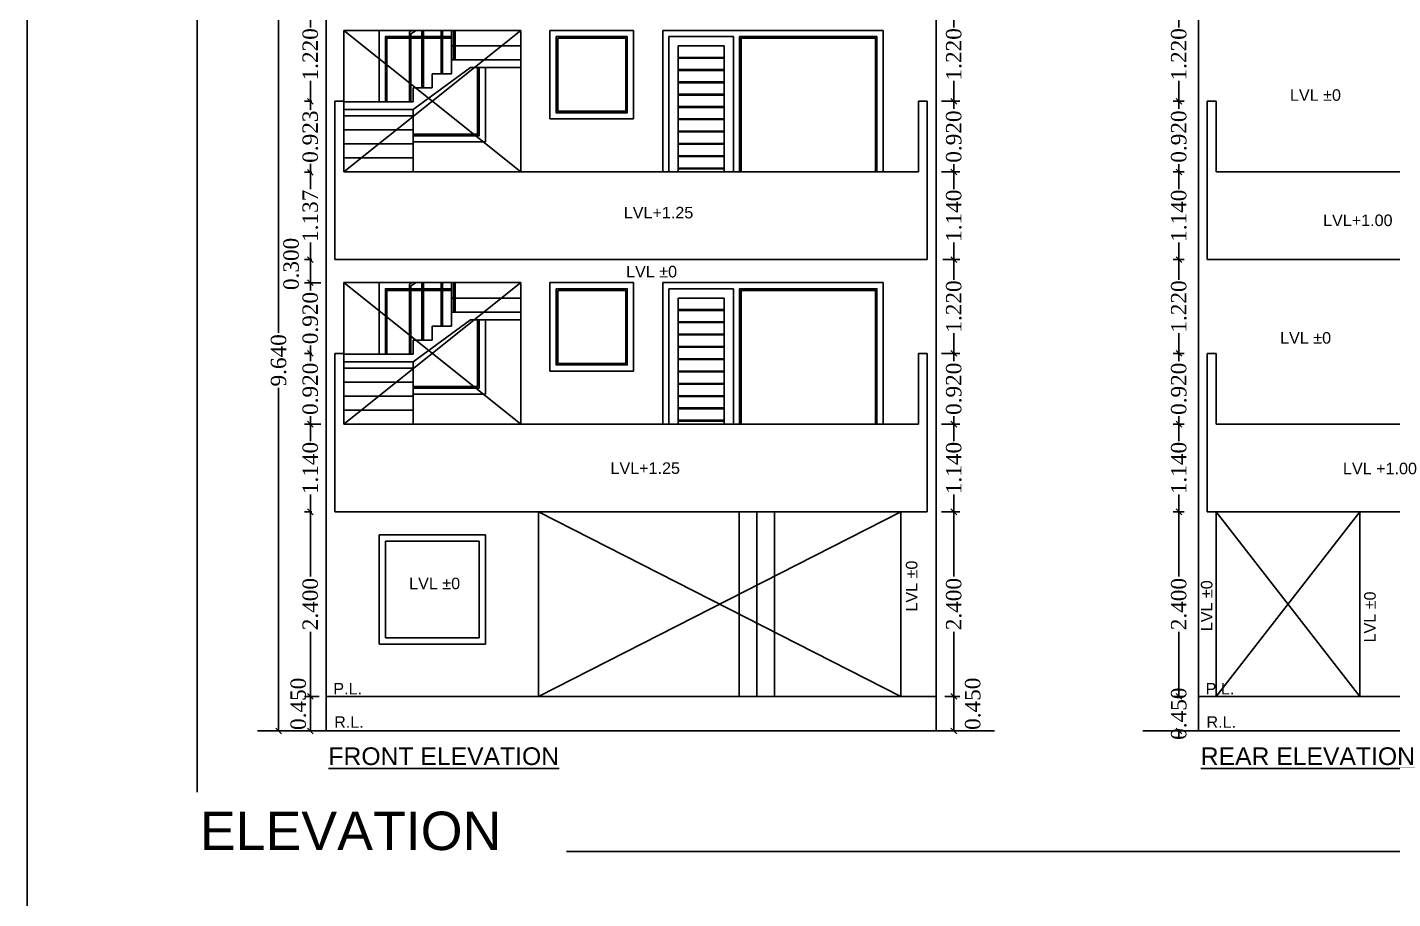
# Model space of a CAD drawing. Header units: metres. Extents: x 180 to 389, y -165 to 195.
# Drawn here: x 192.35 to 210.09, y -136.47 to -125.14 of the extents above; entities that cross this region are included whole.
import ezdxf

# ---------------------------------------------------------------- set-up
doc = ezdxf.new("R2010")
doc.units = ezdxf.units.M
doc.header["$LTSCALE"] = 2
doc.header["$MEASUREMENT"] = 0
doc.layers.add('_Building', color=52, linetype='Continuous')
doc.layers.add('_Elevation', color=44, linetype='Continuous')
doc.styles.add('DRAWING', font='times.ttf', dxfattribs={"height": 0.2})
doc.styles.get("Standard").update_dxf_attribs({"font": 'arial.ttf'})
doc.dimstyles.new('DRAWING', dxfattribs={"dimtxt": 0.2, "dimasz": 0.076, "dimexe": 0.076, "dimexo": 0.3, "dimgap": 0.037, "dimtad": 0, "dimdec": 3, "dimzin": 0, "dimdsep": 46, "dimtxsty": 'DRAWING', "dimblk": 'ARCHTICK', "dimtsz": 0.037, "dimcen": 0.09, "dimclre": 256, "dimclrt": 256, "dimadec": 0, "dimazin": 0, "dimtfac": 1, "dimtdec": 3, "dimtix": 1, "dimtofl": 0, "dimtmove": 2, "dimatfit": 3, "dimfxl": 1, "dimtolj": 1, "dimtzin": 0, "dimarcsym": 0})

# ---------------------------------------------------------------- blocks, each defined once
blk = doc.blocks.new('*D518')
at = {"layer": '_Elevation', "linetype": 'ByBlock', "lineweight": -2, "ltscale": 0.01}
for p, q in [((196.145, -124.882), (195.949, -124.882)), ((196.045, -126.102), (195.949, -126.102))]:
    blk.add_line(p, q, dxfattribs=at)
at = {"layer": '_Elevation', "color": 0, "linetype": 'ByBlock', "lineweight": -2, "ltscale": 0.01}
for p, q in [((196.062, -124.919), (195.988, -124.845)), ((196.025, -124.882), (196.025, -125.145)), ((196.025, -126.102), (196.025, -125.838)), ((195.988, -126.065), (196.062, -126.139))]:
    blk.add_line(p, q, dxfattribs=at)
at = {"layer": 'Defpoints', "color": 0, "ltscale": 0.01}
for p in [(196.445, -124.882), (196.025, -126.102), (196.345, -126.102)]:
    blk.add_point(p, dxfattribs=at)
at = {"layer": '_Elevation', "ltscale": 0.01, "insert": (196.025, -125.492), "char_height": 0.2, "attachment_point": 5, "rotation": 90, "style": 'DRAWING'}
blk.add_mtext('\\A1;1.220', dxfattribs=at)
blk = doc.blocks.new('_ArchTick')
blk = doc.blocks.new('*D519')
at = {"layer": '_Elevation', "linetype": 'ByBlock', "lineweight": -2, "ltscale": 0.01}
for p, q in [((196.045, -126.102), (195.949, -126.102)), ((196.045, -127.025), (195.949, -127.025))]:
    blk.add_line(p, q, dxfattribs=at)
at = {"layer": '_Elevation', "color": 0, "linetype": 'ByBlock', "lineweight": -2, "ltscale": 0.01}
for p, q in [((196.062, -126.139), (195.988, -126.065)), ((196.025, -126.102), (196.025, -126.212)), ((195.988, -126.988), (196.062, -127.062)), ((196.025, -127.025), (196.025, -126.915))]:
    blk.add_line(p, q, dxfattribs=at)
at = {"layer": 'Defpoints', "color": 0, "ltscale": 0.01}
for p in [(196.345, -126.102), (196.025, -127.025), (196.345, -127.025)]:
    blk.add_point(p, dxfattribs=at)
at = {"layer": '_Elevation', "ltscale": 0.01, "insert": (196.025, -126.563), "char_height": 0.2, "attachment_point": 5, "rotation": 90, "style": 'DRAWING'}
blk.add_mtext('\\A1;0.923', dxfattribs=at)
blk = doc.blocks.new('*D520')
at = {"layer": '_Elevation', "linetype": 'ByBlock', "lineweight": -2, "ltscale": 0.01}
for p, q in [((196.045, -127.025), (195.949, -127.025)), ((196.045, -128.162), (195.949, -128.162))]:
    blk.add_line(p, q, dxfattribs=at)
at = {"layer": '_Elevation', "color": 0, "linetype": 'ByBlock', "lineweight": -2, "ltscale": 0.01}
for p, q in [((196.062, -127.062), (195.988, -126.988)), ((196.025, -127.025), (196.025, -127.248)), ((196.025, -128.162), (196.025, -127.939)), ((195.988, -128.125), (196.062, -128.199))]:
    blk.add_line(p, q, dxfattribs=at)
at = {"layer": 'Defpoints', "color": 0, "ltscale": 0.01}
for p in [(196.345, -127.025), (196.025, -128.162), (196.345, -128.162)]:
    blk.add_point(p, dxfattribs=at)
at = {"layer": '_Elevation', "ltscale": 0.01, "insert": (196.025, -127.593), "char_height": 0.2, "attachment_point": 5, "rotation": 90, "style": 'DRAWING'}
blk.add_mtext('\\A1;1.137', dxfattribs=at)
blk = doc.blocks.new('*D521')
at = {"layer": '_Elevation', "color": 0, "linetype": 'ByBlock', "lineweight": -2, "ltscale": 0.01}
for p, q in [((196.062, -128.199), (195.988, -128.125)), ((196.025, -128.162), (196.025, -128.462)), ((195.988, -128.425), (196.062, -128.499))]:
    blk.add_line(p, q, dxfattribs=at)
at = {"layer": '_Elevation', "linetype": 'ByBlock', "lineweight": -2, "ltscale": 0.01}
for p, q in [((196.045, -128.162), (195.949, -128.162)), ((196.16, -128.462), (195.949, -128.462))]:
    blk.add_line(p, q, dxfattribs=at)
at = {"layer": 'Defpoints', "color": 0, "ltscale": 0.01}
for p in [(196.345, -128.162), (196.025, -128.462), (196.46, -128.462)]:
    blk.add_point(p, dxfattribs=at)
at = {"layer": '_Elevation', "ltscale": 0.01, "insert": (195.776, -128.218), "char_height": 0.2, "attachment_point": 5, "rotation": 90, "style": 'DRAWING'}
blk.add_mtext('\\A1;0.300', dxfattribs=at)
blk = doc.blocks.new('*D522')
at = {"layer": '_Elevation', "linetype": 'ByBlock', "lineweight": -2, "ltscale": 0.01}
for p, q in [((196.16, -128.462), (195.949, -128.462)), ((196.045, -129.382), (195.949, -129.382))]:
    blk.add_line(p, q, dxfattribs=at)
at = {"layer": '_Elevation', "color": 0, "linetype": 'ByBlock', "lineweight": -2, "ltscale": 0.01}
for p, q in [((196.062, -128.499), (195.988, -128.425)), ((196.025, -128.462), (196.025, -128.563)), ((195.988, -129.345), (196.062, -129.419)), ((196.025, -129.382), (196.025, -129.28))]:
    blk.add_line(p, q, dxfattribs=at)
at = {"layer": 'Defpoints', "color": 0, "ltscale": 0.01}
for p in [(196.46, -128.462), (196.025, -129.382), (196.345, -129.382)]:
    blk.add_point(p, dxfattribs=at)
at = {"layer": '_Elevation', "ltscale": 0.01, "insert": (196.025, -128.922), "char_height": 0.2, "attachment_point": 5, "rotation": 90, "style": 'DRAWING'}
blk.add_mtext('\\A1;0.920', dxfattribs=at)
blk = doc.blocks.new('*D523')
at = {"layer": '_Elevation', "linetype": 'ByBlock', "lineweight": -2, "ltscale": 0.01}
for p, q in [((196.045, -129.382), (195.949, -129.382)), ((196.16, -130.302), (195.949, -130.302))]:
    blk.add_line(p, q, dxfattribs=at)
at = {"layer": '_Elevation', "color": 0, "linetype": 'ByBlock', "lineweight": -2, "ltscale": 0.01}
for p, q in [((196.062, -129.419), (195.988, -129.345)), ((196.025, -129.382), (196.025, -129.483)), ((195.988, -130.265), (196.062, -130.339)), ((196.025, -130.302), (196.025, -130.2))]:
    blk.add_line(p, q, dxfattribs=at)
at = {"layer": 'Defpoints', "color": 0, "ltscale": 0.01}
for p in [(196.345, -129.382), (196.025, -130.302), (196.46, -130.302)]:
    blk.add_point(p, dxfattribs=at)
at = {"layer": '_Elevation', "ltscale": 0.01, "insert": (196.025, -129.842), "char_height": 0.2, "attachment_point": 5, "rotation": 90, "style": 'DRAWING'}
blk.add_mtext('\\A1;0.920', dxfattribs=at)
blk = doc.blocks.new('*D524')
at = {"layer": '_Elevation', "color": 0, "linetype": 'ByBlock', "lineweight": -2, "ltscale": 0.01}
for p, q in [((196.062, -130.339), (195.988, -130.265)), ((196.025, -130.302), (196.025, -130.525)), ((196.025, -131.442), (196.025, -131.218)), ((195.988, -131.405), (196.062, -131.479))]:
    blk.add_line(p, q, dxfattribs=at)
at = {"layer": '_Elevation', "linetype": 'ByBlock', "lineweight": -2, "ltscale": 0.01}
for p, q in [((196.16, -130.302), (195.949, -130.302)), ((196.045, -131.442), (195.949, -131.442))]:
    blk.add_line(p, q, dxfattribs=at)
at = {"layer": 'Defpoints', "color": 0, "ltscale": 0.01}
for p in [(196.46, -130.302), (196.025, -131.442), (196.345, -131.442)]:
    blk.add_point(p, dxfattribs=at)
at = {"layer": '_Elevation', "ltscale": 0.01, "insert": (196.025, -130.872), "char_height": 0.2, "attachment_point": 5, "rotation": 90, "style": 'DRAWING'}
blk.add_mtext('\\A1;1.140', dxfattribs=at)
blk = doc.blocks.new('*D525')
at = {"layer": '_Elevation', "linetype": 'ByBlock', "lineweight": -2, "ltscale": 0.01}
for p, q in [((196.045, -131.442), (195.949, -131.442)), ((196.138, -133.842), (195.949, -133.842))]:
    blk.add_line(p, q, dxfattribs=at)
at = {"layer": '_Elevation', "color": 0, "linetype": 'ByBlock', "lineweight": -2, "ltscale": 0.01}
for p, q in [((196.062, -131.479), (195.988, -131.405)), ((196.025, -131.442), (196.025, -132.281)), ((196.025, -133.842), (196.025, -133.003)), ((195.988, -133.805), (196.062, -133.879))]:
    blk.add_line(p, q, dxfattribs=at)
at = {"layer": 'Defpoints', "color": 0, "ltscale": 0.01}
for p in [(196.345, -131.442), (196.025, -133.842), (196.438, -133.842)]:
    blk.add_point(p, dxfattribs=at)
at = {"layer": '_Elevation', "ltscale": 0.01, "insert": (196.025, -132.642), "char_height": 0.2, "attachment_point": 5, "rotation": 90, "style": 'DRAWING'}
blk.add_mtext('\\A1;2.400', dxfattribs=at)
blk = doc.blocks.new('*D526')
at = {"layer": '_Elevation', "color": 0, "linetype": 'ByBlock', "lineweight": -2, "ltscale": 0.01}
for p, q in [((196.062, -133.879), (195.988, -133.805)), ((196.025, -133.842), (196.025, -134.292)), ((195.988, -134.255), (196.062, -134.329))]:
    blk.add_line(p, q, dxfattribs=at)
at = {"layer": '_Elevation', "linetype": 'ByBlock', "lineweight": -2, "ltscale": 0.01}
for p, q in [((196.138, -133.842), (195.949, -133.842)), ((196.088, -134.292), (195.949, -134.292))]:
    blk.add_line(p, q, dxfattribs=at)
at = {"layer": 'Defpoints', "color": 0, "ltscale": 0.01}
for p in [(196.438, -133.842), (196.025, -134.292), (196.388, -134.292)]:
    blk.add_point(p, dxfattribs=at)
at = {"layer": '_Elevation', "ltscale": 0.01, "insert": (195.869, -133.939), "char_height": 0.2, "attachment_point": 5, "rotation": 90, "style": 'DRAWING'}
blk.add_mtext('\\A1;0.450', dxfattribs=at)
blk = doc.blocks.new('*D529')
at = {"layer": '_Elevation', "linetype": 'ByBlock', "lineweight": -2, "ltscale": 0.01}
for p, q in [((204.233, -124.882), (204.466, -124.882)), ((204.23, -126.102), (204.466, -126.102))]:
    blk.add_line(p, q, dxfattribs=at)
at = {"layer": '_Elevation', "color": 0, "linetype": 'ByBlock', "lineweight": -2, "ltscale": 0.01}
for p, q in [((204.427, -124.919), (204.353, -124.845)), ((204.39, -124.882), (204.39, -125.145)), ((204.39, -126.102), (204.39, -125.838)), ((204.353, -126.065), (204.427, -126.139))]:
    blk.add_line(p, q, dxfattribs=at)
at = {"layer": 'Defpoints', "color": 0, "ltscale": 0.01}
for p in [(203.933, -124.882), (203.93, -126.102), (204.39, -126.102)]:
    blk.add_point(p, dxfattribs=at)
at = {"layer": '_Elevation', "ltscale": 0.01, "insert": (204.39, -125.492), "char_height": 0.2, "attachment_point": 5, "rotation": 90, "style": 'DRAWING'}
blk.add_mtext('\\A1;1.220', dxfattribs=at)
blk = doc.blocks.new('*D530')
at = {"layer": '_Elevation', "linetype": 'ByBlock', "lineweight": -2, "ltscale": 0.01}
for p, q in [((204.23, -126.102), (204.466, -126.102)), ((204.23, -127.022), (204.466, -127.022))]:
    blk.add_line(p, q, dxfattribs=at)
at = {"layer": '_Elevation', "color": 0, "linetype": 'ByBlock', "lineweight": -2, "ltscale": 0.01}
for p, q in [((204.427, -126.139), (204.353, -126.065)), ((204.39, -126.102), (204.39, -126.203)), ((204.353, -126.985), (204.427, -127.059)), ((204.39, -127.022), (204.39, -126.92))]:
    blk.add_line(p, q, dxfattribs=at)
at = {"layer": 'Defpoints', "color": 0, "ltscale": 0.01}
for p in [(203.93, -126.102), (203.93, -127.022), (204.39, -127.022)]:
    blk.add_point(p, dxfattribs=at)
at = {"layer": '_Elevation', "ltscale": 0.01, "insert": (204.39, -126.562), "char_height": 0.2, "attachment_point": 5, "rotation": 90, "style": 'DRAWING'}
blk.add_mtext('\\A1;0.920', dxfattribs=at)
blk = doc.blocks.new('*D531')
at = {"layer": '_Elevation', "linetype": 'ByBlock', "lineweight": -2, "ltscale": 0.01}
for p, q in [((204.23, -127.022), (204.466, -127.022)), ((204.249, -128.162), (204.466, -128.162))]:
    blk.add_line(p, q, dxfattribs=at)
at = {"layer": '_Elevation', "color": 0, "linetype": 'ByBlock', "lineweight": -2, "ltscale": 0.01}
for p, q in [((204.427, -127.059), (204.353, -126.985)), ((204.39, -127.022), (204.39, -127.245)), ((204.39, -128.162), (204.39, -127.938)), ((204.353, -128.125), (204.427, -128.199))]:
    blk.add_line(p, q, dxfattribs=at)
at = {"layer": 'Defpoints', "color": 0, "ltscale": 0.01}
for p in [(203.93, -127.022), (203.949, -128.162), (204.39, -128.162)]:
    blk.add_point(p, dxfattribs=at)
at = {"layer": '_Elevation', "ltscale": 0.01, "insert": (204.39, -127.592), "char_height": 0.2, "attachment_point": 5, "rotation": 90, "style": 'DRAWING'}
blk.add_mtext('\\A1;1.140', dxfattribs=at)
blk = doc.blocks.new('*D532')
at = {"layer": '_Elevation', "color": 0, "linetype": 'ByBlock', "lineweight": -2, "ltscale": 0.01}
for p, q in [((204.427, -128.199), (204.353, -128.125)), ((204.39, -128.162), (204.39, -128.425)), ((204.39, -129.382), (204.39, -129.118)), ((204.353, -129.345), (204.427, -129.419))]:
    blk.add_line(p, q, dxfattribs=at)
at = {"layer": '_Elevation', "linetype": 'ByBlock', "lineweight": -2, "ltscale": 0.01}
for p, q in [((204.249, -128.162), (204.466, -128.162)), ((204.23, -129.382), (204.466, -129.382))]:
    blk.add_line(p, q, dxfattribs=at)
at = {"layer": 'Defpoints', "color": 0, "ltscale": 0.01}
for p in [(203.949, -128.162), (203.93, -129.382), (204.39, -129.382)]:
    blk.add_point(p, dxfattribs=at)
at = {"layer": '_Elevation', "ltscale": 0.01, "insert": (204.39, -128.772), "char_height": 0.2, "attachment_point": 5, "rotation": 90, "style": 'DRAWING'}
blk.add_mtext('\\A1;1.220', dxfattribs=at)
blk = doc.blocks.new('*D533')
at = {"layer": '_Elevation', "linetype": 'ByBlock', "lineweight": -2, "ltscale": 0.01}
for p, q in [((204.23, -129.382), (204.466, -129.382)), ((204.23, -130.302), (204.466, -130.302))]:
    blk.add_line(p, q, dxfattribs=at)
at = {"layer": '_Elevation', "color": 0, "linetype": 'ByBlock', "lineweight": -2, "ltscale": 0.01}
for p, q in [((204.427, -129.419), (204.353, -129.345)), ((204.39, -129.382), (204.39, -129.483)), ((204.353, -130.265), (204.427, -130.339)), ((204.39, -130.302), (204.39, -130.2))]:
    blk.add_line(p, q, dxfattribs=at)
at = {"layer": 'Defpoints', "color": 0, "ltscale": 0.01}
for p in [(203.93, -129.382), (203.93, -130.302), (204.39, -130.302)]:
    blk.add_point(p, dxfattribs=at)
at = {"layer": '_Elevation', "ltscale": 0.01, "insert": (204.39, -129.842), "char_height": 0.2, "attachment_point": 5, "rotation": 90, "style": 'DRAWING'}
blk.add_mtext('\\A1;0.920', dxfattribs=at)
blk = doc.blocks.new('*D534')
at = {"layer": '_Elevation', "color": 0, "linetype": 'ByBlock', "lineweight": -2, "ltscale": 0.01}
for p, q in [((204.427, -130.339), (204.353, -130.265)), ((204.39, -130.302), (204.39, -130.525)), ((204.39, -131.442), (204.39, -131.218)), ((204.353, -131.405), (204.427, -131.479))]:
    blk.add_line(p, q, dxfattribs=at)
at = {"layer": '_Elevation', "linetype": 'ByBlock', "lineweight": -2, "ltscale": 0.01}
for p, q in [((204.23, -130.302), (204.466, -130.302)), ((204.23, -131.442), (204.466, -131.442))]:
    blk.add_line(p, q, dxfattribs=at)
at = {"layer": 'Defpoints', "color": 0, "ltscale": 0.01}
for p in [(203.93, -130.302), (203.93, -131.442), (204.39, -131.442)]:
    blk.add_point(p, dxfattribs=at)
at = {"layer": '_Elevation', "ltscale": 0.01, "insert": (204.39, -130.872), "char_height": 0.2, "attachment_point": 5, "rotation": 90, "style": 'DRAWING'}
blk.add_mtext('\\A1;1.140', dxfattribs=at)
blk = doc.blocks.new('*D535')
at = {"layer": '_Elevation', "linetype": 'ByBlock', "lineweight": -2, "ltscale": 0.01}
for p, q in [((204.23, -131.442), (204.466, -131.442)), ((204.272, -133.842), (204.466, -133.842))]:
    blk.add_line(p, q, dxfattribs=at)
at = {"layer": '_Elevation', "color": 0, "linetype": 'ByBlock', "lineweight": -2, "ltscale": 0.01}
for p, q in [((204.427, -131.479), (204.353, -131.405)), ((204.39, -131.442), (204.39, -132.281)), ((204.39, -133.842), (204.39, -133.003)), ((204.353, -133.805), (204.427, -133.879))]:
    blk.add_line(p, q, dxfattribs=at)
at = {"layer": 'Defpoints', "color": 0, "ltscale": 0.01}
for p in [(203.93, -131.442), (203.972, -133.842), (204.39, -133.842)]:
    blk.add_point(p, dxfattribs=at)
at = {"layer": '_Elevation', "ltscale": 0.01, "insert": (204.39, -132.642), "char_height": 0.2, "attachment_point": 5, "rotation": 90, "style": 'DRAWING'}
blk.add_mtext('\\A1;2.400', dxfattribs=at)
blk = doc.blocks.new('*D536')
at = {"layer": '_Elevation', "color": 0, "linetype": 'ByBlock', "lineweight": -2, "ltscale": 0.01}
for p, q in [((204.427, -133.879), (204.353, -133.805)), ((204.39, -133.842), (204.39, -134.292)), ((204.353, -134.255), (204.427, -134.329))]:
    blk.add_line(p, q, dxfattribs=at)
at = {"layer": '_Elevation', "linetype": 'ByBlock', "lineweight": -2, "ltscale": 0.01}
for p, q in [((204.272, -133.842), (204.466, -133.842)), ((204.272, -134.292), (204.466, -134.292))]:
    blk.add_line(p, q, dxfattribs=at)
at = {"layer": 'Defpoints', "color": 0, "ltscale": 0.01}
for p in [(203.972, -133.842), (203.972, -134.292), (204.39, -134.292)]:
    blk.add_point(p, dxfattribs=at)
at = {"layer": '_Elevation', "ltscale": 0.01, "insert": (204.637, -133.938), "char_height": 0.2, "attachment_point": 5, "rotation": 90, "style": 'DRAWING'}
blk.add_mtext('\\A1;0.450', dxfattribs=at)
blk = doc.blocks.new('*D553')
at = {"layer": '_Elevation', "linetype": 'ByBlock', "lineweight": -2, "ltscale": 0.01}
for p, q in [((207.385, -124.882), (207.239, -124.882)), ((207.385, -126.102), (207.239, -126.102))]:
    blk.add_line(p, q, dxfattribs=at)
at = {"layer": '_Elevation', "color": 0, "linetype": 'ByBlock', "lineweight": -2, "ltscale": 0.01}
for p, q in [((207.352, -124.919), (207.278, -124.845)), ((207.315, -124.882), (207.315, -125.145)), ((207.315, -126.102), (207.315, -125.838)), ((207.278, -126.065), (207.352, -126.139))]:
    blk.add_line(p, q, dxfattribs=at)
at = {"layer": 'Defpoints', "color": 0, "ltscale": 0.01}
for p in [(207.685, -124.882), (207.315, -126.102), (207.685, -126.102)]:
    blk.add_point(p, dxfattribs=at)
at = {"layer": '_Elevation', "ltscale": 0.01, "insert": (207.315, -125.492), "char_height": 0.2, "attachment_point": 5, "rotation": 90, "style": 'DRAWING'}
blk.add_mtext('\\A1;1.220', dxfattribs=at)
blk = doc.blocks.new('*D554')
at = {"layer": '_Elevation', "linetype": 'ByBlock', "lineweight": -2, "ltscale": 0.01}
for p, q in [((207.385, -126.102), (207.239, -126.102)), ((207.385, -127.022), (207.239, -127.022))]:
    blk.add_line(p, q, dxfattribs=at)
at = {"layer": '_Elevation', "color": 0, "linetype": 'ByBlock', "lineweight": -2, "ltscale": 0.01}
for p, q in [((207.352, -126.139), (207.278, -126.065)), ((207.315, -126.102), (207.315, -126.203)), ((207.278, -126.985), (207.352, -127.059)), ((207.315, -127.022), (207.315, -126.92))]:
    blk.add_line(p, q, dxfattribs=at)
at = {"layer": 'Defpoints', "color": 0, "ltscale": 0.01}
for p in [(207.685, -126.102), (207.315, -127.022), (207.685, -127.022)]:
    blk.add_point(p, dxfattribs=at)
at = {"layer": '_Elevation', "ltscale": 0.01, "insert": (207.315, -126.562), "char_height": 0.2, "attachment_point": 5, "rotation": 90, "style": 'DRAWING'}
blk.add_mtext('\\A1;0.920', dxfattribs=at)
blk = doc.blocks.new('*D555')
at = {"layer": '_Elevation', "linetype": 'ByBlock', "lineweight": -2, "ltscale": 0.01}
for p, q in [((207.385, -127.022), (207.239, -127.022)), ((207.385, -128.162), (207.239, -128.162))]:
    blk.add_line(p, q, dxfattribs=at)
at = {"layer": '_Elevation', "color": 0, "linetype": 'ByBlock', "lineweight": -2, "ltscale": 0.01}
for p, q in [((207.352, -127.059), (207.278, -126.985)), ((207.315, -127.022), (207.315, -127.245)), ((207.315, -128.162), (207.315, -127.938)), ((207.278, -128.125), (207.352, -128.199))]:
    blk.add_line(p, q, dxfattribs=at)
at = {"layer": 'Defpoints', "color": 0, "ltscale": 0.01}
for p in [(207.685, -127.022), (207.315, -128.162), (207.685, -128.162)]:
    blk.add_point(p, dxfattribs=at)
at = {"layer": '_Elevation', "ltscale": 0.01, "insert": (207.315, -127.592), "char_height": 0.2, "attachment_point": 5, "rotation": 90, "style": 'DRAWING'}
blk.add_mtext('\\A1;1.140', dxfattribs=at)
blk = doc.blocks.new('*D556')
at = {"layer": '_Elevation', "color": 0, "linetype": 'ByBlock', "lineweight": -2, "ltscale": 0.01}
for p, q in [((207.352, -128.199), (207.278, -128.125)), ((207.315, -128.162), (207.315, -128.425)), ((207.315, -129.382), (207.315, -129.118)), ((207.278, -129.345), (207.352, -129.419))]:
    blk.add_line(p, q, dxfattribs=at)
at = {"layer": '_Elevation', "linetype": 'ByBlock', "lineweight": -2, "ltscale": 0.01}
for p, q in [((207.385, -128.162), (207.239, -128.162)), ((207.385, -129.382), (207.239, -129.382))]:
    blk.add_line(p, q, dxfattribs=at)
at = {"layer": 'Defpoints', "color": 0, "ltscale": 0.01}
for p in [(207.685, -128.162), (207.315, -129.382), (207.685, -129.382)]:
    blk.add_point(p, dxfattribs=at)
at = {"layer": '_Elevation', "ltscale": 0.01, "insert": (207.315, -128.772), "char_height": 0.2, "attachment_point": 5, "rotation": 90, "style": 'DRAWING'}
blk.add_mtext('\\A1;1.220', dxfattribs=at)
blk = doc.blocks.new('*D557')
at = {"layer": '_Elevation', "linetype": 'ByBlock', "lineweight": -2, "ltscale": 0.01}
for p, q in [((207.385, -129.382), (207.239, -129.382)), ((207.385, -130.302), (207.239, -130.302))]:
    blk.add_line(p, q, dxfattribs=at)
at = {"layer": '_Elevation', "color": 0, "linetype": 'ByBlock', "lineweight": -2, "ltscale": 0.01}
for p, q in [((207.352, -129.419), (207.278, -129.345)), ((207.315, -129.382), (207.315, -129.483)), ((207.278, -130.265), (207.352, -130.339)), ((207.315, -130.302), (207.315, -130.2))]:
    blk.add_line(p, q, dxfattribs=at)
at = {"layer": 'Defpoints', "color": 0, "ltscale": 0.01}
for p in [(207.685, -129.382), (207.315, -130.302), (207.685, -130.302)]:
    blk.add_point(p, dxfattribs=at)
at = {"layer": '_Elevation', "ltscale": 0.01, "insert": (207.315, -129.842), "char_height": 0.2, "attachment_point": 5, "rotation": 90, "style": 'DRAWING'}
blk.add_mtext('\\A1;0.920', dxfattribs=at)
blk = doc.blocks.new('*D558')
at = {"layer": '_Elevation', "color": 0, "linetype": 'ByBlock', "lineweight": -2, "ltscale": 0.01}
for p, q in [((207.352, -130.339), (207.278, -130.265)), ((207.315, -130.302), (207.315, -130.525)), ((207.315, -131.442), (207.315, -131.218)), ((207.278, -131.405), (207.352, -131.479))]:
    blk.add_line(p, q, dxfattribs=at)
at = {"layer": '_Elevation', "linetype": 'ByBlock', "lineweight": -2, "ltscale": 0.01}
for p, q in [((207.385, -130.302), (207.239, -130.302)), ((207.385, -131.442), (207.239, -131.442))]:
    blk.add_line(p, q, dxfattribs=at)
at = {"layer": 'Defpoints', "color": 0, "ltscale": 0.01}
for p in [(207.685, -130.302), (207.315, -131.442), (207.685, -131.442)]:
    blk.add_point(p, dxfattribs=at)
at = {"layer": '_Elevation', "ltscale": 0.01, "insert": (207.315, -130.872), "char_height": 0.2, "attachment_point": 5, "rotation": 90, "style": 'DRAWING'}
blk.add_mtext('\\A1;1.140', dxfattribs=at)
blk = doc.blocks.new('*D559')
at = {"layer": '_Elevation', "linetype": 'ByBlock', "lineweight": -2, "ltscale": 0.01}
for p, q in [((207.385, -131.442), (207.239, -131.442)), ((207.385, -133.842), (207.239, -133.842))]:
    blk.add_line(p, q, dxfattribs=at)
at = {"layer": '_Elevation', "color": 0, "linetype": 'ByBlock', "lineweight": -2, "ltscale": 0.01}
for p, q in [((207.352, -131.479), (207.278, -131.405)), ((207.315, -131.442), (207.315, -132.281)), ((207.315, -133.842), (207.315, -133.003)), ((207.278, -133.805), (207.352, -133.879))]:
    blk.add_line(p, q, dxfattribs=at)
at = {"layer": 'Defpoints', "color": 0, "ltscale": 0.01}
for p in [(207.685, -131.442), (207.315, -133.842), (207.685, -133.842)]:
    blk.add_point(p, dxfattribs=at)
at = {"layer": '_Elevation', "ltscale": 0.01, "insert": (207.315, -132.642), "char_height": 0.2, "attachment_point": 5, "rotation": 90, "style": 'DRAWING'}
blk.add_mtext('\\A1;2.400', dxfattribs=at)
blk = doc.blocks.new('*D560')
at = {"layer": '_Elevation', "color": 0, "linetype": 'ByBlock', "lineweight": -2, "ltscale": 0.01}
for p, q in [((207.278, -133.805), (207.352, -133.879)), ((207.315, -133.842), (207.315, -133.768)), ((207.352, -134.329), (207.278, -134.255)), ((207.315, -134.292), (207.315, -134.366))]:
    blk.add_line(p, q, dxfattribs=at)
at = {"layer": '_Elevation', "linetype": 'ByBlock', "lineweight": -2, "ltscale": 0.01}
for p, q in [((207.385, -133.842), (207.239, -133.842)), ((207.385, -134.292), (207.239, -134.292))]:
    blk.add_line(p, q, dxfattribs=at)
at = {"layer": 'Defpoints', "color": 0, "ltscale": 0.01}
for p in [(207.685, -133.842), (207.315, -134.292), (207.685, -134.292)]:
    blk.add_point(p, dxfattribs=at)
at = {"layer": '_Elevation', "ltscale": 0.01, "insert": (207.315, -134.067), "char_height": 0.2, "attachment_point": 5, "rotation": 90, "style": 'DRAWING'}
blk.add_mtext('\\A1;0.450', dxfattribs=at)
blk = doc.blocks.new('*D561')
at = {"layer": '_Elevation', "linetype": 'ByBlock', "lineweight": -2, "ltscale": 0.01}
for p, q in [((196.045, -124.652), (195.537, -124.652)), ((195.93, -134.292), (195.537, -134.292))]:
    blk.add_line(p, q, dxfattribs=at)
at = {"layer": '_Elevation', "color": 0, "linetype": 'ByBlock', "lineweight": -2, "ltscale": 0.01}
for p, q in [((195.65, -124.689), (195.576, -124.615)), ((195.613, -124.652), (195.613, -129.114)), ((195.613, -134.292), (195.613, -129.83)), ((195.576, -134.255), (195.65, -134.329))]:
    blk.add_line(p, q, dxfattribs=at)
at = {"layer": 'Defpoints', "color": 0, "ltscale": 0.01}
for p in [(196.345, -124.652), (195.613, -134.292), (196.23, -134.292)]:
    blk.add_point(p, dxfattribs=at)
at = {"layer": '_Elevation', "ltscale": 0.01, "insert": (195.613, -129.472), "char_height": 0.2, "attachment_point": 5, "rotation": 90, "style": 'DRAWING'}
blk.add_mtext('\\A1;9.640', dxfattribs=at)

msp = doc.modelspace()

# ---------------------------------------------------------------- linework, layer by layer
at = {"layer": '_Elevation', "ltscale": 0.01}
for p, q in [((196.23, -134.2917), (196.23, -120.9117)), ((204.16, -134.2917), (204.16, -122.8217)), ((207.5697, -134.2917), (207.5697, -122.8217)), ((198.76, -125.1817), (196.46, -125.1817)), ((196.46, -126.1017), (196.46, -125.1817)), ((196.46, -125.1817), (198.76, -127.0217)), ((198.76, -125.1817), (196.46, -127.0217)), ((197.86, -125.1817), (196.92, -125.1817)), ((196.92, -126.1117), (196.92, -125.1817)), ((197.3119, -125.2617), (197, -125.2617)), ((197.3119, -125.2017), (197.3431, -125.1817)), ((197.3119, -126.1117), (197.3119, -125.2017)), ((197.3319, -125.2246), (197.3988, -125.1817)), ((197.3319, -126.1117), (197.3319, -125.2246)), ((197.475, -125.2617), (197.3319, -125.2617)), ((197.475, -125.9297), (197.475, -125.1817)), ((197.495, -125.9297), (197.495, -125.1817)), ((197.725, -125.2617), (197.495, -125.2617)), ((197.725, -125.7477), (197.725, -125.1817)), ((197.745, -125.7477), (197.745, -125.1817)), ((197.86, -125.2617), (197.745, -125.2617)), ((197.86, -125.1817), (197.86, -125.7477)), ((197.8872, -125.5657), (197.8872, -125.1817)), ((197.9072, -125.5657), (197.9072, -125.1817)), ((198.76, -125.1817), (198.76, -127.0217)), ((200.225, -125.1817), (199.14, -125.1817)), ((199.14, -126.3317), (199.14, -125.1817)), ((200.145, -125.2617), (199.22, -125.2617)), ((200.145, -125.2617), (200.145, -126.2517)), ((200.225, -125.1817), (200.225, -126.3317)), ((200.605, -127.0217), (200.605, -125.1817)), ((203.47, -125.1817), (200.605, -125.1817)), ((200.685, -127.0217), (200.685, -125.2617)), ((201.525, -125.2617), (200.685, -125.2617)), ((201.525, -127.0217), (201.525, -125.2617)), ((201.605, -127.0217), (201.605, -125.2617)), ((203.39, -125.2617), (201.605, -125.2617)), ((203.39, -125.2617), (203.39, -127.0217)), ((203.47, -125.1817), (203.47, -127.0217)), ((197.86, -125.3837), (198.76, -125.3837)), ((201.405, -125.3817), (200.805, -125.3817)), ((200.805, -127.0217), (200.805, -125.3817)), ((201.405, -127.0217), (201.405, -125.3817)), ((197.86, -125.5657), (198.76, -125.5657)), ((201.405, -125.5317), (200.805, -125.5317)), ((201.405, -125.5417), (200.805, -125.5417)), ((197.36, -126.2117), (198.1061, -125.6657)), ((197.61, -125.7477), (197.61, -125.9297)), ((197.61, -125.7477), (197.86, -125.7477)), ((198.1061, -125.6657), (198.76, -125.6657)), ((198.22, -125.6657), (198.22, -126.5517)), ((198.3, -125.6657), (198.3, -126.6317)), ((201.405, -125.6917), (200.805, -125.6917)), ((201.405, -125.7017), (200.805, -125.7017)), ((197.36, -125.9297), (197.36, -126.1117)), ((197.36, -125.9297), (197.61, -125.9297)), ((201.405, -125.8517), (200.805, -125.8517)), ((201.405, -125.8617), (200.805, -125.8617)), ((201.405, -126.0117), (200.805, -126.0117)), ((196.46, -126.1017), (196.345, -126.1017)), ((196.345, -128.1617), (196.345, -126.1017)), ((196.46, -127.0217), (196.46, -126.1017)), ((196.46, -127.0217), (196.46, -126.1017)), ((196.46, -126.1117), (197.36, -126.1117)), ((201.405, -126.0217), (200.805, -126.0217)), ((201.405, -126.1717), (200.805, -126.1717)), ((201.405, -126.1817), (200.805, -126.1817)), ((203.93, -126.1017), (204.045, -126.1017)), ((203.93, -127.0217), (203.93, -126.1017)), ((204.045, -128.1617), (204.045, -126.1017)), ((207.7997, -126.1017), (207.6847, -126.1017)), ((207.6847, -128.1617), (207.6847, -126.1017)), ((207.7997, -127.0217), (207.7997, -126.1017)), ((196.46, -126.2117), (197.36, -126.2117)), ((196.46, -126.2937), (197.36, -126.2937)), ((197.36, -126.2117), (197.36, -127.0217)), ((199.14, -126.3317), (200.225, -126.3317)), ((199.22, -126.2517), (200.145, -126.2517)), ((201.405, -126.3317), (200.805, -126.3317)), ((201.405, -126.3417), (200.805, -126.3417)), ((196.46, -126.4757), (197.36, -126.4757)), ((201.405, -126.4917), (200.805, -126.4917)), ((201.405, -126.5017), (200.805, -126.5017)), ((196.46, -126.6577), (197.36, -126.6577)), ((197.36, -126.5517), (198.22, -126.5517)), ((197.36, -126.6317), (198.3, -126.6317)), ((201.405, -126.6517), (200.805, -126.6517)), ((201.405, -126.6617), (200.805, -126.6617)), ((196.46, -126.8397), (197.36, -126.8397)), ((201.405, -126.8117), (200.805, -126.8117)), ((201.405, -126.8217), (200.805, -126.8217)), ((196.46, -127.0217), (203.93, -127.0217)), ((196.46, -127.0217), (197.36, -127.0217)), ((201.405, -126.9717), (200.805, -126.9717)), ((201.405, -126.9817), (200.805, -126.9817)), ((215.2697, -127.0217), (207.7997, -127.0217)), ((196.345, -128.1617), (204.045, -128.1617)), ((215.3847, -128.1617), (207.6847, -128.1617)), ((198.76, -128.4617), (196.46, -128.4617)), ((196.46, -129.3817), (196.46, -128.4617)), ((196.46, -128.4617), (198.76, -130.3017)), ((198.76, -128.4617), (196.46, -130.3017)), ((197.86, -128.4617), (196.92, -128.4617)), ((196.92, -129.3917), (196.92, -128.4617)), ((197.3119, -128.4817), (197.3431, -128.4617)), ((197.3119, -129.3917), (197.3119, -128.4817)), ((197.3319, -128.5046), (197.3988, -128.4617)), ((197.475, -129.2097), (197.475, -128.4617)), ((197.495, -129.2097), (197.495, -128.4617)), ((197.725, -129.0277), (197.725, -128.4617)), ((197.745, -129.0277), (197.745, -128.4617)), ((197.86, -128.4617), (197.86, -129.0277)), ((197.8872, -128.8457), (197.8872, -128.4617)), ((197.9072, -128.8457), (197.9072, -128.4617)), ((198.76, -128.4617), (198.76, -130.3017)), ((200.225, -128.4617), (199.14, -128.4617)), ((199.14, -129.6117), (199.14, -128.4617)), ((200.225, -128.4617), (200.225, -129.6117)), ((200.605, -130.3017), (200.605, -128.4617)), ((203.47, -128.4617), (200.605, -128.4617)), ((203.47, -128.4617), (203.47, -130.3017)), ((197.3119, -128.5417), (197, -128.5417)), ((197.3319, -129.3917), (197.3319, -128.5046)), ((197.475, -128.5417), (197.3319, -128.5417)), ((197.725, -128.5417), (197.495, -128.5417)), ((197.86, -128.5417), (197.745, -128.5417)), ((197.86, -128.6637), (198.76, -128.6637)), ((200.145, -128.5417), (199.22, -128.5417)), ((200.145, -128.5417), (200.145, -129.5317)), ((200.685, -130.3017), (200.685, -128.5417)), ((201.525, -128.5417), (200.685, -128.5417)), ((201.405, -128.6617), (200.805, -128.6617)), ((200.805, -130.3017), (200.805, -128.6617)), ((201.405, -130.3017), (201.405, -128.6617)), ((201.525, -130.3017), (201.525, -128.5417)), ((201.605, -130.3017), (201.605, -128.5417)), ((203.39, -128.5417), (201.605, -128.5417)), ((203.39, -128.5417), (203.39, -130.3017)), ((197.86, -128.8457), (198.76, -128.8457)), ((201.405, -128.8117), (200.805, -128.8117)), ((201.405, -128.8217), (200.805, -128.8217)), ((197.36, -129.4917), (198.1061, -128.9457)), ((197.61, -129.0277), (197.61, -129.2097)), ((197.61, -129.0277), (197.86, -129.0277)), ((198.1061, -128.9457), (198.76, -128.9457)), ((198.22, -128.9457), (198.22, -129.8317)), ((198.3, -128.9457), (198.3, -129.9117)), ((201.405, -128.9717), (200.805, -128.9717)), ((201.405, -128.9817), (200.805, -128.9817)), ((197.36, -129.2097), (197.36, -129.3917)), ((197.36, -129.2097), (197.61, -129.2097)), ((201.405, -129.1317), (200.805, -129.1317)), ((201.405, -129.1417), (200.805, -129.1417)), ((196.46, -129.3817), (196.345, -129.3817)), ((196.345, -131.4417), (196.345, -129.3817)), ((196.46, -130.3017), (196.46, -129.3817)), ((201.405, -129.2917), (200.805, -129.2917)), ((201.405, -129.3017), (200.805, -129.3017)), ((203.93, -129.3817), (204.045, -129.3817)), ((203.93, -130.3017), (203.93, -129.3817)), ((204.045, -131.4417), (204.045, -129.3817)), ((207.7997, -129.3817), (207.6847, -129.3817)), ((207.6847, -131.4417), (207.6847, -129.3817)), ((207.7997, -130.3017), (207.7997, -129.3817)), ((196.46, -129.3917), (197.36, -129.3917)), ((196.46, -129.4917), (197.36, -129.4917)), ((197.36, -129.4917), (197.36, -130.3017)), ((199.22, -129.5317), (200.145, -129.5317)), ((201.405, -129.4517), (200.805, -129.4517)), ((201.405, -129.4617), (200.805, -129.4617)), ((196.46, -129.5737), (197.36, -129.5737)), ((199.14, -129.6117), (200.225, -129.6117)), ((201.405, -129.6117), (200.805, -129.6117)), ((201.405, -129.6217), (200.805, -129.6217)), ((196.46, -129.7557), (197.36, -129.7557)), ((197.36, -129.8317), (198.22, -129.8317)), ((197.36, -129.9117), (198.3, -129.9117)), ((201.405, -129.7717), (200.805, -129.7717)), ((201.405, -129.7817), (200.805, -129.7817)), ((196.46, -129.9377), (197.36, -129.9377)), ((201.405, -129.9317), (200.805, -129.9317)), ((201.405, -129.9417), (200.805, -129.9417)), ((201.405, -130.0917), (200.805, -130.0917)), ((196.46, -130.1197), (197.36, -130.1197)), ((201.405, -130.1017), (200.805, -130.1017)), ((201.405, -130.2517), (200.805, -130.2517)), ((201.405, -130.2617), (200.805, -130.2617)), ((196.46, -130.3017), (203.93, -130.3017)), ((196.46, -130.3017), (197.36, -130.3017)), ((215.2697, -130.3017), (207.7997, -130.3017)), ((196.345, -131.4417), (204.045, -131.4417)), ((198.99, -133.8417), (198.99, -131.4417)), ((198.99, -131.4417), (203.7, -133.8417)), ((203.7, -131.4417), (198.99, -133.8417)), ((201.6, -131.4417), (201.6, -133.8417)), ((201.83, -131.4417), (201.83, -133.8417)), ((202.06, -131.4417), (202.06, -133.8417)), ((203.7, -133.8417), (203.7, -131.4417)), ((215.3847, -131.4417), (207.6847, -131.4417)), ((207.7997, -131.4417), (207.7997, -133.8417)), ((209.6697, -131.4417), (207.7997, -133.8417)), ((207.7997, -131.4417), (209.6697, -133.8417)), ((209.6697, -133.8417), (209.6697, -131.4417)), ((196.92, -131.7417), (196.92, -133.1617)), ((196.92, -131.7417), (198.3, -131.7417)), ((197, -131.8217), (198.22, -131.8217)), ((197, -131.8217), (197, -133.0817)), ((198.22, -131.8217), (198.22, -133.0817)), ((198.3, -131.7417), (198.3, -133.1617)), ((197, -133.0817), (198.22, -133.0817)), ((196.92, -133.1617), (198.3, -133.1617)), ((196.23, -133.8417), (204.16, -133.8417)), ((215.4997, -133.8417), (207.5697, -133.8417)), ((195.3389, -134.2917), (204.9184, -134.2917)), ((216.4867, -134.2917), (206.8465, -134.2917))]:
    msp.add_line(p, q, dxfattribs=at)
for points in [[(194.5544, -119.5402), (217.0053, -119.5402), (217.0053, -135.8591), (194.5544, -135.8591)], [(199.22, -125.2617), (200.145, -125.2617), (200.145, -126.2517), (199.22, -126.2517)], [(199.24, -125.2817), (200.125, -125.2817), (200.125, -126.2317), (199.24, -126.2317)], [(199.22, -128.5417), (200.145, -128.5417), (200.145, -129.5317), (199.22, -129.5317)], [(199.24, -128.5617), (200.125, -128.5617), (200.125, -129.5117), (199.24, -129.5117)]]:
    msp.add_lwpolyline(points, close=True, dxfattribs=at)
for points in [[(197, -126.1117), (197, -125.2617), (197.3119, -125.2617)], [(197.02, -126.1117), (197.02, -125.2817), (197.3119, -125.2817)], [(197.3319, -125.2617), (197.475, -125.2617)], [(197.3319, -125.2817), (197.475, -125.2817)], [(197.495, -125.2617), (197.725, -125.2617)], [(197.495, -125.2817), (197.725, -125.2817)], [(197.745, -125.2617), (197.86, -125.2617)], [(197.745, -125.2817), (197.86, -125.2817)], [(201.605, -127.0217), (201.605, -125.2617), (203.39, -125.2617), (203.39, -127.0217)], [(201.625, -127.0217), (201.625, -125.2817), (203.37, -125.2817), (203.37, -127.0217)], [(198.22, -125.6657), (198.22, -126.5517), (197.36, -126.5517)], [(198.2, -125.6657), (198.2, -126.5317), (197.36, -126.5317)], [(197, -129.3917), (197, -128.5417), (197.3119, -128.5417)], [(197.02, -129.3917), (197.02, -128.5617), (197.3119, -128.5617)], [(197.3319, -128.5417), (197.475, -128.5417)], [(197.3319, -128.5617), (197.475, -128.5617)], [(197.495, -128.5417), (197.725, -128.5417)], [(197.495, -128.5617), (197.725, -128.5617)], [(197.745, -128.5417), (197.86, -128.5417)], [(197.745, -128.5617), (197.86, -128.5617)], [(201.605, -130.3017), (201.605, -128.5417), (203.39, -128.5417), (203.39, -130.3017)], [(201.625, -130.3017), (201.625, -128.5617), (203.37, -128.5617), (203.37, -130.3017)], [(198.22, -128.9457), (198.22, -129.8317), (197.36, -129.8317)], [(198.2, -128.9457), (198.2, -129.8117), (197.36, -129.8117)]]:
    msp.add_lwpolyline(points, dxfattribs=at)

# ---------------------------------------------------------------- texts
at = {"layer": '_Elevation', "ltscale": 0.01, "char_height": 0.15, "attachment_point": 1}
for s, insert, width in [('LVL ±0', (208.7596, -125.9468), 0.9856), ('LVL+1.25', (200.0996, -127.4758), 0.9856), ('LVL+1.00', (209.19, -127.5756), 0.9856), ('LVL ±0', (200.1293, -128.2432), 0.9856), ('LVL ±0', (208.6314, -129.1045), 0.9856), ('LVL+1.25', (199.9269, -130.7983), 0.9856), ('LVL +1.00', (209.4489, -130.8035), 0.9856), ('LVL ±0', (197.3094, -132.2983), 0.9856), ('P.L.', (196.3237, -133.6672), 1.718415), ('P.L.', (207.6635, -133.6672), 1.718415), ('R.L.', (196.3348, -134.101), 1.718415), ('R.L.', (207.6745, -134.101), 1.718415)]:
    msp.add_mtext(s, dxfattribs=dict(at, insert=insert, width=width))
at = {"layer": '_Elevation', "ltscale": 0.01, "char_height": 0.15, "width": 0.9856, "attachment_point": 1, "rotation": 90}
for insert in [(203.7661, -132.7391), (207.6015, -132.9949), (209.7238, -133.1407)]:
    msp.add_mtext('LVL ±0', dxfattribs=dict(at, insert=insert))
at = {"layer": '_Elevation', "char_height": 0.23, "width": 4.5083, "attachment_point": 1}
for s, insert in [('{\\LFRONT ELEVATION}', (196.2595, -134.5049)), ('{\\LREAR ELEVATION}', (207.5992, -134.5049))]:
    msp.add_mtext(s, dxfattribs=dict(at, insert=insert))

# ---------------------------------------------------------------- dimensions: what is measured, and where the dimension line sits
at = {"layer": '_Elevation', "ltscale": 0.01}
for base, p1, p2, picture, middle in [((195.6128, -134.2917), (196.345, -124.6517), (196.23, -134.2917), '*D561', (195.6128, -129.4717)), ((196.0248, -126.1017), (196.4455, -124.8817), (196.345, -126.1017), '*D518', (196.0248, -125.4917)), ((204.3901, -126.1017), (203.9334, -124.8817), (203.93, -126.1017), '*D529', (204.3901, -125.4917)), ((207.3154, -126.1017), (207.6847, -124.8817), (207.6847, -126.1017), '*D553', (207.3154, -125.4917)), ((196.0248, -127.02517), (196.34496, -126.10174), (196.34496, -127.02517), '*D519', (196.0248, -126.56346)), ((204.3901, -127.0217), (203.93, -126.1017), (203.93, -127.0217), '*D530', (204.3901, -126.5617)), ((207.3154, -127.0217), (207.6847, -126.1017), (207.6847, -127.0217), '*D554', (207.3154, -126.5617)), ((196.0248, -128.16174), (196.34496, -127.02517), (196.34496, -128.16174), '*D520', (196.0248, -127.59346)), ((204.3901, -128.1617), (203.93, -127.0217), (203.9488, -128.1617), '*D531', (204.3901, -127.5917)), ((207.3154, -128.1617), (207.6847, -127.0217), (207.6847, -128.1617), '*D555', (207.3154, -127.5917)), ((204.3901, -129.3817), (203.9488, -128.1617), (203.93, -129.3817), '*D532', (204.3901, -128.7717)), ((207.3154, -129.3817), (207.6847, -128.1617), (207.6847, -129.3817), '*D556', (207.3154, -128.7717)), ((196.0248, -129.3817), (196.46, -128.4617), (196.345, -129.3817), '*D522', (196.0248, -128.9217)), ((196.0248, -130.3017), (196.345, -129.3817), (196.46, -130.3017), '*D523', (196.0248, -129.8417)), ((204.3901, -130.3017), (203.93, -129.3817), (203.93, -130.3017), '*D533', (204.3901, -129.8417)), ((207.3154, -130.3017), (207.6847, -129.3817), (207.6847, -130.3017), '*D557', (207.3154, -129.8417)), ((196.0248, -131.4417), (196.46, -130.3017), (196.345, -131.4417), '*D524', (196.0248, -130.8717)), ((204.3901, -131.4417), (203.93, -130.3017), (203.93, -131.4417), '*D534', (204.3901, -130.8717)), ((207.3154, -131.4417), (207.6847, -130.3017), (207.6847, -131.4417), '*D558', (207.3154, -130.8717)), ((196.0248, -133.8417), (196.345, -131.4417), (196.4376, -133.8417), '*D525', (196.0248, -132.6417)), ((204.3901, -133.8417), (203.93, -131.4417), (203.9718, -133.8417), '*D535', (204.3901, -132.6417)), ((207.3154, -133.8417), (207.6847, -131.4417), (207.6847, -133.8417), '*D559', (207.3154, -132.6417)), ((207.3154, -134.2917), (207.6847, -133.8417), (207.6847, -134.2917), '*D560', (207.3154, -134.0667))]:
    dim = msp.add_linear_dim(base=base, p1=p1, p2=p2, angle=90, dimstyle='DRAWING', dxfattribs=at)
    dim.commit()
    dim.dimension.update_dxf_attribs({"geometry": picture, "text_midpoint": middle})
for base, p1, p2, picture, middle in [((196.0248, -128.4617), (196.345, -128.1617), (196.46, -128.4617), '*D521', (195.7759, -128.218)), ((196.0248, -134.2917), (196.4376, -133.8417), (196.3877, -134.2917), '*D526', (195.8688, -133.9392)), ((204.3901, -134.2917), (203.9718, -133.8417), (203.9718, -134.2917), '*D536', (204.6375, -133.938))]:
    dim = msp.add_linear_dim(base=base, p1=p1, p2=p2, angle=90, dimstyle='DRAWING', dxfattribs=at)
    dim.commit()
    dim.dimension.update_dxf_attribs({"geometry": picture, "text_midpoint": middle, "dimtype": 160})

# ---------------------------------------------------------------- next in the draw order: texts
at = {"layer": '_Elevation', "ltscale": 0.01, "insert": (194.5875, -135.3406), "char_height": 0.5, "width": 4.517248, "attachment_point": 1, "bg_fill": 2}
msp.add_mtext('ELEVATION', dxfattribs=at)

# ---------------------------------------------------------------- next in the draw order: linework, layer by layer
at = {"layer": '_Building', "ltscale": 0.01}
msp.add_lwpolyline([(192.3456, -118.3489), (242.8589, -118.3489), (242.8589, -158.5362), (192.3456, -158.5362)], close=True, dxfattribs=at)

doc.saveas('drawing.dxf')
